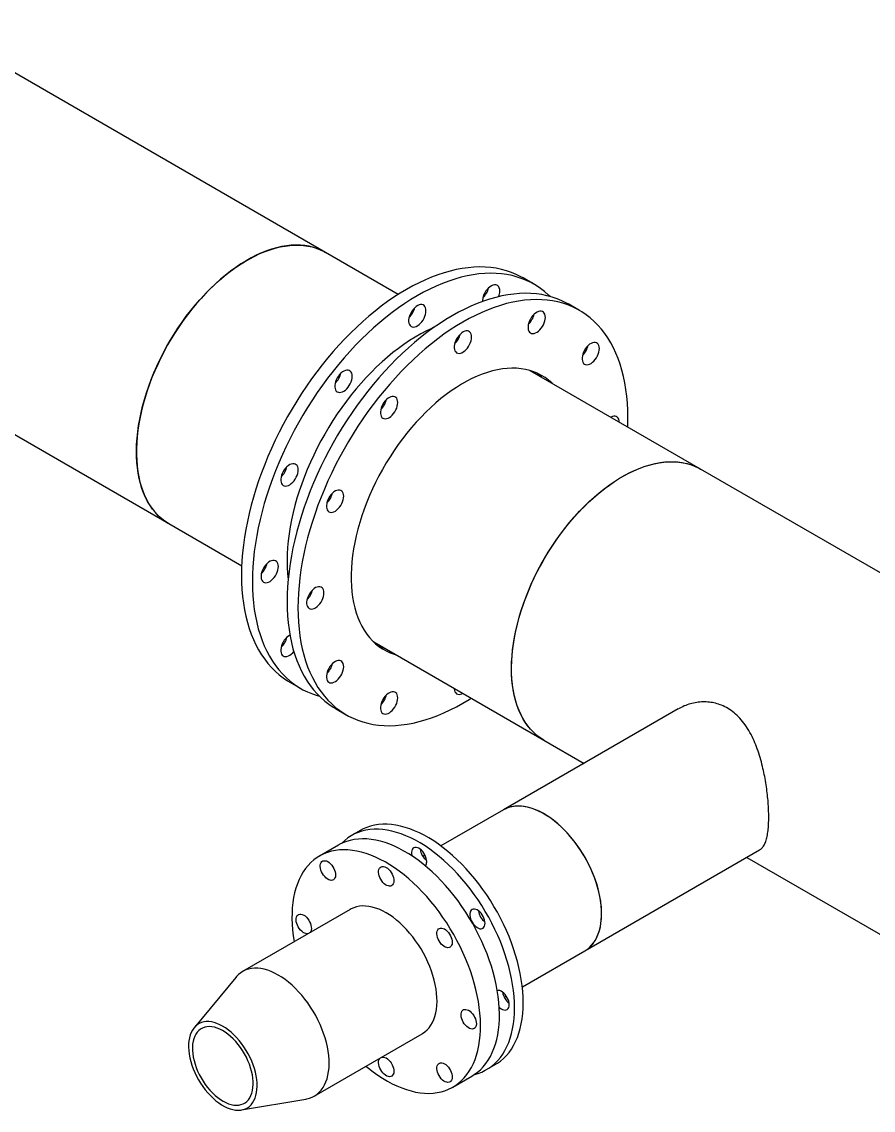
# Model space of a CAD drawing. Header units: inches. Extents: x -375 to 644, y -327 to 278.
# Drawn here: x -144.9 to -110.23, y 38.98 to 83.28 of the extents above; entities that cross this region are included whole.
import ezdxf

# ---------------------------------------------------------------- set-up
doc = ezdxf.new("R2010")
doc.units = ezdxf.units.IN
doc.header["$MEASUREMENT"] = 0

msp = doc.modelspace()

# ---------------------------------------------------------------- linework, layer by layer
at = {"color": 7, "linetype": 'Continuous', "lineweight": 25}
for p, q in [((-132.534, 73.895), (-148.797, 83.283)), ((-129.568, 72.183), (-132.534, 73.895)), ((-124.042, 72.601), (-124.484, 72.856)), ((-122.186, 71.529), (-122.628, 71.784)), ((-124.205, 69.086), (-124.19, 69.078)), ((-117.26, 65.077), (-124.19, 69.078)), ((-146.915, 67.475), (-138.908, 62.853)), ((-100.997, 55.689), (-117.26, 65.077)), ((-138.908, 62.853), (-135.943, 61.14)), ((-130.564, 58.036), (-130.579, 58.044)), ((-130.564, 58.036), (-123.635, 54.035)), ((-133.983, 56.401), (-133.541, 56.146)), ((-132.127, 55.329), (-131.685, 55.074)), ((-118.164, 55.311), (-125.286, 51.2)), ((-123.635, 54.035), (-122.004, 53.094)), ((-125.286, 51.2), (-127.828, 49.732)), ((-131.117, 50.359), (-131.47, 50.155)), ((-132.001, 49.768), (-132.772, 49.323)), ((-128.479, 49.356), (-128.563, 49.308)), ((-121.973, 45.462), (-114.852, 49.573)), ((-115.378, 49.269), (-107.371, 44.647)), ((-131.52, 47.153), (-135.911, 44.618)), ((-124.515, 43.994), (-121.973, 45.462)), ((-136.185, 44.385), (-137.884, 42.333)), ((-125.25, 43.57), (-125.166, 43.619)), ((-132.986, 39.552), (-128.595, 42.087)), ((-125.971, 40.628), (-125.617, 40.833)), ((-127.342, 39.918), (-126.572, 40.363)), ((-135.952, 38.986), (-133.325, 39.431))]:
    msp.add_line(p, q, dxfattribs=at)
at = {"color": 7, "linetype": 'Continuous', "lineweight": 25, "flags": 128}
for points in [[(-132.534, 73.895), (-132.547, 73.902), (-132.699, 73.981), (-132.858, 74.047), (-133.023, 74.101), (-133.194, 74.143), (-133.371, 74.172), (-133.552, 74.189), (-133.738, 74.193), (-133.929, 74.185), (-134.123, 74.163), (-134.321, 74.13), (-134.522, 74.084), (-134.725, 74.025), (-134.931, 73.955), (-135.138, 73.872), (-135.347, 73.777), (-135.556, 73.671), (-135.766, 73.553), (-135.976, 73.424), (-136.185, 73.284), (-136.393, 73.133), (-136.6, 72.972), (-136.804, 72.801), (-137.007, 72.62), (-137.206, 72.431), (-137.403, 72.232), (-137.596, 72.025), (-137.784, 71.811), (-137.969, 71.588), (-138.148, 71.359), (-138.322, 71.124), (-138.491, 70.882), (-138.653, 70.635), (-138.809, 70.383), (-138.959, 70.127), (-139.101, 69.867), (-139.236, 69.603), (-139.364, 69.337), (-139.483, 69.069), (-139.595, 68.8), (-139.698, 68.529), (-139.792, 68.258), (-139.878, 67.988), (-139.954, 67.718), (-140.022, 67.45), (-140.08, 67.183), (-140.129, 66.92), (-140.168, 66.659), (-140.197, 66.402), (-140.217, 66.149), (-140.227, 65.902), (-140.228, 65.659), (-140.218, 65.423), (-140.199, 65.192), (-140.17, 64.969), (-140.132, 64.753), (-140.084, 64.545), (-140.026, 64.345), (-139.959, 64.154), (-139.883, 63.972), (-139.798, 63.8), (-139.705, 63.638), (-139.602, 63.485), (-139.491, 63.344), (-139.372, 63.213), (-139.245, 63.093), (-139.111, 62.985), (-138.969, 62.889), (-138.908, 62.853)], [(-138.908, 62.853), (-138.927, 62.864), (-139.071, 62.957), (-139.208, 63.061), (-139.337, 63.178), (-139.458, 63.305), (-139.571, 63.444), (-139.676, 63.593), (-139.773, 63.753), (-139.86, 63.922), (-139.939, 64.102), (-140.008, 64.29), (-140.068, 64.487), (-140.119, 64.693), (-140.16, 64.907), (-140.192, 65.128), (-140.214, 65.356), (-140.226, 65.591), (-140.228, 65.832), (-140.221, 66.078), (-140.204, 66.33), (-140.177, 66.585), (-140.141, 66.845), (-140.095, 67.108), (-140.039, 67.374), (-139.975, 67.641), (-139.901, 67.911), (-139.817, 68.181), (-139.725, 68.452), (-139.625, 68.723), (-139.516, 68.993), (-139.398, 69.261), (-139.273, 69.528), (-139.14, 69.792), (-139, 70.053), (-138.852, 70.31), (-138.698, 70.564), (-138.537, 70.812), (-138.371, 71.055), (-138.198, 71.293), (-138.02, 71.524), (-137.837, 71.748), (-137.65, 71.965), (-137.458, 72.174), (-137.263, 72.375), (-137.064, 72.567), (-136.862, 72.751), (-136.658, 72.924), (-136.452, 73.088), (-136.244, 73.242), (-136.035, 73.385), (-135.826, 73.517), (-135.616, 73.638), (-135.407, 73.748), (-135.198, 73.846), (-134.99, 73.932), (-134.784, 74.006), (-134.58, 74.068), (-134.378, 74.118), (-134.179, 74.155), (-133.984, 74.18), (-133.792, 74.192), (-133.605, 74.191), (-133.422, 74.178), (-133.244, 74.153), (-133.071, 74.115), (-132.905, 74.064), (-132.744, 74.001), (-132.59, 73.926), (-132.534, 73.895)], [(-124.484, 72.856), (-124.575, 72.907), (-124.764, 73), (-124.959, 73.08), (-125.161, 73.148), (-125.369, 73.204), (-125.582, 73.247), (-125.801, 73.278), (-126.024, 73.296), (-126.253, 73.301), (-126.485, 73.293), (-126.722, 73.273), (-126.963, 73.24), (-127.206, 73.194), (-127.453, 73.136), (-127.703, 73.065), (-127.954, 72.982), (-128.208, 72.887), (-128.463, 72.779), (-128.719, 72.66), (-128.976, 72.528), (-129.233, 72.385), (-129.491, 72.231), (-129.747, 72.066), (-130.004, 71.89), (-130.259, 71.703), (-130.512, 71.505), (-130.764, 71.298), (-131.013, 71.081), (-131.26, 70.854), (-131.504, 70.618), (-131.744, 70.373), (-131.981, 70.12), (-132.214, 69.859), (-132.442, 69.591), (-132.666, 69.314), (-132.885, 69.032), (-133.098, 68.742), (-133.306, 68.447), (-133.507, 68.146), (-133.703, 67.839), (-133.891, 67.528), (-134.073, 67.213), (-134.248, 66.894), (-134.416, 66.572), (-134.576, 66.247), (-134.728, 65.919), (-134.872, 65.59), (-135.007, 65.259), (-135.135, 64.927), (-135.253, 64.595), (-135.363, 64.263), (-135.464, 63.931), (-135.555, 63.601), (-135.638, 63.272), (-135.711, 62.945), (-135.774, 62.62), (-135.828, 62.298), (-135.872, 61.98), (-135.906, 61.666), (-135.931, 61.356), (-135.946, 61.05), (-135.951, 60.75), (-135.946, 60.456), (-135.931, 60.168), (-135.906, 59.886), (-135.872, 59.612), (-135.828, 59.344), (-135.774, 59.085), (-135.711, 58.834), (-135.638, 58.591), (-135.555, 58.357), (-135.464, 58.132), (-135.363, 57.917), (-135.253, 57.711), (-135.135, 57.516), (-135.007, 57.331), (-134.872, 57.157), (-134.728, 56.994), (-134.576, 56.842), (-134.416, 56.701), (-134.248, 56.572), (-134.073, 56.455), (-133.983, 56.401)], [(-123.388, 72.101), (-123.449, 72.16), (-123.609, 72.3), (-123.776, 72.429), (-123.951, 72.546), (-124.133, 72.651), (-124.322, 72.744), (-124.517, 72.825), (-124.719, 72.893), (-124.927, 72.949), (-125.14, 72.992), (-125.359, 73.023), (-125.582, 73.041), (-125.811, 73.046), (-126.043, 73.038), (-126.28, 73.018), (-126.521, 72.985), (-126.765, 72.939), (-127.011, 72.881), (-127.261, 72.81), (-127.512, 72.727), (-127.766, 72.631), (-128.021, 72.524), (-128.277, 72.404), (-128.534, 72.273), (-128.791, 72.13), (-129.049, 71.976), (-129.306, 71.811), (-129.562, 71.634), (-129.817, 71.447), (-130.07, 71.25), (-130.322, 71.043), (-130.571, 70.825), (-130.818, 70.599), (-131.062, 70.363), (-131.302, 70.118), (-131.539, 69.865), (-131.772, 69.604), (-132, 69.335), (-132.224, 69.059), (-132.443, 68.776), (-132.656, 68.487), (-132.864, 68.192), (-133.065, 67.89), (-133.261, 67.584), (-133.449, 67.273), (-133.631, 66.958), (-133.806, 66.639), (-133.974, 66.317), (-134.134, 65.992), (-134.286, 65.664), (-134.43, 65.335), (-134.566, 65.004), (-134.693, 64.672), (-134.811, 64.34), (-134.921, 64.008), (-135.022, 63.676), (-135.113, 63.346), (-135.196, 63.016), (-135.269, 62.689), (-135.332, 62.365), (-135.386, 62.043), (-135.43, 61.725), (-135.465, 61.41), (-135.489, 61.1), (-135.504, 60.795), (-135.509, 60.495), (-135.504, 60.201), (-135.489, 59.913), (-135.465, 59.631), (-135.43, 59.357), (-135.386, 59.089), (-135.332, 58.83), (-135.269, 58.578), (-135.196, 58.336), (-135.113, 58.101), (-135.022, 57.877), (-134.921, 57.661), (-134.811, 57.456), (-134.693, 57.261), (-134.566, 57.076), (-134.43, 56.902), (-134.286, 56.739), (-134.134, 56.587), (-133.974, 56.446), (-133.806, 56.317), (-133.631, 56.2), (-133.449, 56.095), (-133.261, 56.002), (-133.065, 55.921), (-132.864, 55.853), (-132.781, 55.829)], [(-122.628, 71.784), (-122.719, 71.835), (-122.908, 71.928), (-123.103, 72.009), (-123.305, 72.077), (-123.512, 72.133), (-123.726, 72.176), (-123.944, 72.206), (-124.168, 72.224), (-124.396, 72.229), (-124.629, 72.222), (-124.866, 72.201), (-125.106, 72.168), (-125.35, 72.122), (-125.597, 72.064), (-125.847, 71.994), (-126.098, 71.91), (-126.352, 71.815), (-126.607, 71.708), (-126.863, 71.588), (-127.12, 71.457), (-127.377, 71.314), (-127.634, 71.16), (-127.891, 70.994), (-128.148, 70.818), (-128.403, 70.631), (-128.656, 70.434), (-128.908, 70.226), (-129.157, 70.009), (-129.404, 69.782), (-129.648, 69.547), (-129.888, 69.302), (-130.125, 69.049), (-130.358, 68.788), (-130.586, 68.519), (-130.81, 68.243), (-131.029, 67.96), (-131.242, 67.671), (-131.449, 67.375), (-131.651, 67.074), (-131.846, 66.768), (-132.035, 66.457), (-132.217, 66.142), (-132.392, 65.823), (-132.56, 65.5), (-132.72, 65.175), (-132.872, 64.848), (-133.016, 64.518), (-133.151, 64.188), (-133.279, 63.856), (-133.397, 63.524), (-133.507, 63.191), (-133.608, 62.86), (-133.699, 62.529), (-133.782, 62.2), (-133.855, 61.873), (-133.918, 61.548), (-133.972, 61.227), (-134.016, 60.908), (-134.05, 60.594), (-134.075, 60.284), (-134.09, 59.979), (-134.095, 59.679), (-134.09, 59.385), (-134.075, 59.096), (-134.05, 58.815), (-134.016, 58.54), (-133.972, 58.273), (-133.918, 58.013), (-133.855, 57.762), (-133.782, 57.519), (-133.699, 57.285), (-133.608, 57.06), (-133.507, 56.845), (-133.397, 56.64), (-133.279, 56.444), (-133.151, 56.259), (-133.016, 56.085), (-132.872, 55.922), (-132.72, 55.77), (-132.56, 55.63), (-132.392, 55.501), (-132.217, 55.384), (-132.127, 55.329)], [(-125.433, 72.323), (-125.438, 72.389), (-125.453, 72.447), (-125.477, 72.496), (-125.511, 72.534), (-125.553, 72.56), (-125.601, 72.573), (-125.654, 72.574), (-125.712, 72.561), (-125.771, 72.535), (-125.831, 72.498), (-125.89, 72.449), (-125.945, 72.391), (-125.996, 72.326), (-126.041, 72.254), (-126.079, 72.178), (-126.108, 72.101), (-126.128, 72.024), (-126.138, 71.95), (-126.139, 71.896)], [(-120.218, 67.18), (-120.223, 67.474), (-120.237, 67.762), (-120.262, 68.044), (-120.296, 68.318), (-120.341, 68.586), (-120.394, 68.845), (-120.458, 69.097), (-120.531, 69.339), (-120.613, 69.573), (-120.705, 69.798), (-120.805, 70.014), (-120.915, 70.219), (-121.034, 70.414), (-121.161, 70.599), (-121.297, 70.773), (-121.441, 70.936), (-121.593, 71.088), (-121.753, 71.229), (-121.92, 71.358), (-122.095, 71.475), (-122.277, 71.58), (-122.466, 71.673), (-122.661, 71.754), (-122.863, 71.822), (-123.07, 71.878), (-123.284, 71.921), (-123.502, 71.951), (-123.726, 71.969), (-123.954, 71.974), (-124.187, 71.966), (-124.424, 71.946), (-124.665, 71.913), (-124.908, 71.867), (-125.155, 71.809), (-125.405, 71.738), (-125.656, 71.655), (-125.91, 71.56), (-126.165, 71.452), (-126.421, 71.333), (-126.678, 71.202), (-126.935, 71.059), (-127.192, 70.905), (-127.449, 70.739), (-127.706, 70.563), (-127.961, 70.376), (-128.214, 70.179), (-128.466, 69.971), (-128.715, 69.754), (-128.962, 69.527), (-129.206, 69.291), (-129.446, 69.047), (-129.683, 68.794), (-129.916, 68.533), (-130.144, 68.264), (-130.368, 67.988), (-130.587, 67.705), (-130.8, 67.415), (-131.008, 67.12), (-131.209, 66.819), (-131.405, 66.513), (-131.593, 66.202), (-131.775, 65.887), (-131.95, 65.568), (-132.118, 65.245), (-132.278, 64.92), (-132.43, 64.593), (-132.574, 64.263), (-132.709, 63.932), (-132.837, 63.601), (-132.955, 63.268), (-133.065, 62.936), (-133.166, 62.605), (-133.257, 62.274), (-133.34, 61.945), (-133.413, 61.618), (-133.476, 61.293), (-133.53, 60.972), (-133.574, 60.653), (-133.608, 60.339), (-133.633, 60.029), (-133.648, 59.724), (-133.653, 59.424), (-133.648, 59.129), (-133.633, 58.841), (-133.608, 58.56), (-133.574, 58.285), (-133.53, 58.018), (-133.476, 57.758), (-133.413, 57.507), (-133.34, 57.264), (-133.257, 57.03), (-133.166, 56.805), (-133.065, 56.59), (-132.955, 56.384), (-132.837, 56.189), (-132.709, 56.004), (-132.574, 55.83), (-132.43, 55.667), (-132.278, 55.515), (-132.118, 55.374), (-131.95, 55.246), (-131.775, 55.128), (-131.593, 55.023), (-131.405, 54.93), (-131.209, 54.85), (-131.008, 54.782), (-130.8, 54.726), (-130.587, 54.683), (-130.368, 54.652), (-130.144, 54.634), (-129.916, 54.629), (-129.683, 54.637), (-129.446, 54.657), (-129.206, 54.69), (-128.962, 54.736), (-128.715, 54.794), (-128.466, 54.865), (-128.214, 54.948), (-127.961, 55.043), (-127.706, 55.151), (-127.449, 55.27), (-127.192, 55.402), (-126.935, 55.545), (-126.678, 55.699), (-126.6, 55.747)], [(-128.438, 71.518), (-128.443, 71.584), (-128.458, 71.642), (-128.483, 71.691), (-128.516, 71.729), (-128.558, 71.755), (-128.606, 71.768), (-128.66, 71.769), (-128.717, 71.756), (-128.776, 71.73), (-128.836, 71.693), (-128.895, 71.644), (-128.951, 71.586), (-129.002, 71.521), (-129.047, 71.449), (-129.084, 71.373), (-129.114, 71.296), (-129.133, 71.219), (-129.144, 71.145), (-129.144, 71.076), (-129.133, 71.013), (-129.114, 70.96), (-129.084, 70.916), (-129.047, 70.884), (-129.002, 70.864), (-128.951, 70.857), (-128.895, 70.864), (-128.836, 70.883), (-128.776, 70.915), (-128.717, 70.958), (-128.66, 71.011), (-128.606, 71.073), (-128.558, 71.142), (-128.516, 71.216), (-128.483, 71.293), (-128.458, 71.37), (-128.443, 71.446), (-128.438, 71.518)], [(-123.576, 71.251), (-123.582, 71.317), (-123.597, 71.376), (-123.621, 71.425), (-123.655, 71.463), (-123.696, 71.489), (-123.745, 71.502), (-123.798, 71.502), (-123.855, 71.489), (-123.915, 71.464), (-123.975, 71.426), (-124.034, 71.378), (-124.089, 71.32), (-124.14, 71.254), (-124.185, 71.182), (-124.223, 71.107), (-124.252, 71.029), (-124.272, 70.953), (-124.282, 70.879), (-124.282, 70.809), (-124.272, 70.747), (-124.252, 70.693), (-124.223, 70.65), (-124.185, 70.617), (-124.14, 70.598), (-124.089, 70.591), (-124.034, 70.597), (-123.975, 70.616), (-123.915, 70.648), (-123.855, 70.691), (-123.798, 70.745), (-123.745, 70.807), (-123.696, 70.876), (-123.655, 70.95), (-123.621, 71.026), (-123.597, 71.104), (-123.582, 71.179), (-123.576, 71.251)], [(-128.127, 70.833), (-128.195, 70.803), (-128.422, 70.696), (-128.65, 70.577), (-128.878, 70.446), (-129.106, 70.305), (-129.334, 70.152), (-129.56, 69.989), (-129.785, 69.815), (-130.009, 69.631), (-130.229, 69.438), (-130.448, 69.235), (-130.663, 69.023), (-130.875, 68.802), (-131.083, 68.574), (-131.286, 68.337), (-131.485, 68.093), (-131.679, 67.842), (-131.868, 67.585), (-132.051, 67.322), (-132.228, 67.054), (-132.399, 66.78), (-132.562, 66.502), (-132.719, 66.22), (-132.869, 65.935), (-133.011, 65.647), (-133.145, 65.356), (-133.272, 65.064), (-133.39, 64.77), (-133.499, 64.475), (-133.6, 64.181), (-133.691, 63.887), (-133.774, 63.593), (-133.848, 63.301), (-133.912, 63.011), (-133.966, 62.724), (-134.012, 62.44), (-134.047, 62.159), (-134.073, 61.882), (-134.088, 61.61), (-134.095, 61.343), (-134.091, 61.082), (-134.077, 60.827), (-134.054, 60.578), (-134.053, 60.568)], [(-126.582, 70.446), (-126.587, 70.512), (-126.602, 70.571), (-126.627, 70.62), (-126.66, 70.658), (-126.702, 70.684), (-126.75, 70.697), (-126.803, 70.697), (-126.861, 70.684), (-126.92, 70.659), (-126.98, 70.621), (-127.039, 70.573), (-127.094, 70.515), (-127.145, 70.449), (-127.19, 70.377), (-127.228, 70.302), (-127.257, 70.224), (-127.277, 70.148), (-127.287, 70.074), (-127.287, 70.004), (-127.277, 69.942), (-127.257, 69.888), (-127.228, 69.845), (-127.19, 69.812), (-127.145, 69.793), (-127.094, 69.786), (-127.039, 69.792), (-126.98, 69.811), (-126.92, 69.843), (-126.861, 69.886), (-126.803, 69.94), (-126.75, 70.002), (-126.702, 70.071), (-126.66, 70.145), (-126.627, 70.221), (-126.602, 70.299), (-126.587, 70.374), (-126.582, 70.446)], [(-121.376, 69.981), (-121.382, 70.047), (-121.397, 70.105), (-121.421, 70.154), (-121.455, 70.192), (-121.496, 70.218), (-121.545, 70.232), (-121.598, 70.232), (-121.656, 70.219), (-121.715, 70.193), (-121.775, 70.156), (-121.834, 70.107), (-121.889, 70.05), (-121.94, 69.984), (-121.985, 69.912), (-122.023, 69.836), (-122.052, 69.759), (-122.072, 69.682), (-122.082, 69.608), (-122.082, 69.539), (-122.072, 69.476), (-122.052, 69.423), (-122.023, 69.379), (-121.985, 69.347), (-121.94, 69.327), (-121.889, 69.32), (-121.834, 69.327), (-121.775, 69.346), (-121.715, 69.378), (-121.656, 69.421), (-121.598, 69.474), (-121.545, 69.536), (-121.496, 69.605), (-121.455, 69.679), (-121.421, 69.756), (-121.397, 69.833), (-121.382, 69.909), (-121.376, 69.981)], [(-123.292, 68.559), (-123.314, 68.581), (-123.447, 68.696), (-123.587, 68.799), (-123.734, 68.89), (-123.888, 68.969), (-124.049, 69.035), (-124.216, 69.09), (-124.389, 69.131), (-124.567, 69.16), (-124.751, 69.177), (-124.939, 69.18), (-125.132, 69.171), (-125.328, 69.15), (-125.528, 69.115), (-125.731, 69.068), (-125.937, 69.009), (-126.144, 68.937), (-126.354, 68.853), (-126.565, 68.757), (-126.776, 68.649), (-126.988, 68.529), (-127.2, 68.398), (-127.411, 68.257), (-127.621, 68.104), (-127.83, 67.941), (-128.037, 67.768), (-128.241, 67.585), (-128.443, 67.393), (-128.641, 67.193), (-128.836, 66.983), (-129.026, 66.766), (-129.212, 66.541), (-129.393, 66.31), (-129.569, 66.071), (-129.739, 65.827), (-129.903, 65.577), (-130.06, 65.323), (-130.211, 65.064), (-130.355, 64.801), (-130.491, 64.535), (-130.619, 64.266), (-130.74, 63.995), (-130.852, 63.723), (-130.956, 63.449), (-131.051, 63.176), (-131.137, 62.902), (-131.214, 62.63), (-131.282, 62.359), (-131.341, 62.09), (-131.389, 61.824), (-131.429, 61.56), (-131.458, 61.301), (-131.478, 61.046), (-131.488, 60.796), (-131.488, 60.551), (-131.478, 60.312), (-131.458, 60.08), (-131.429, 59.855), (-131.389, 59.637), (-131.341, 59.427), (-131.282, 59.226), (-131.214, 59.033), (-131.137, 58.849), (-131.051, 58.676), (-130.956, 58.512), (-130.852, 58.358), (-130.74, 58.216), (-130.619, 58.084), (-130.491, 57.964), (-130.355, 57.855), (-130.211, 57.758), (-130.06, 57.673), (-129.903, 57.6), (-129.739, 57.539), (-129.666, 57.517)], [(-131.443, 68.853), (-131.448, 68.919), (-131.463, 68.978), (-131.488, 69.026), (-131.521, 69.064), (-131.563, 69.09), (-131.611, 69.104), (-131.665, 69.104), (-131.722, 69.091), (-131.782, 69.066), (-131.841, 69.028), (-131.9, 68.98), (-131.956, 68.922), (-132.007, 68.856), (-132.052, 68.784), (-132.089, 68.709), (-132.119, 68.631), (-132.139, 68.554), (-132.149, 68.48), (-132.149, 68.411), (-132.139, 68.349), (-132.119, 68.295), (-132.089, 68.251), (-132.052, 68.219), (-132.007, 68.199), (-131.956, 68.193), (-131.9, 68.199), (-131.841, 68.218), (-131.782, 68.25), (-131.722, 68.293), (-131.665, 68.346), (-131.611, 68.408), (-131.563, 68.477), (-131.521, 68.551), (-131.488, 68.628), (-131.463, 68.706), (-131.448, 68.781), (-131.443, 68.853)], [(-129.587, 67.782), (-129.592, 67.848), (-129.607, 67.906), (-129.632, 67.955), (-129.665, 67.993), (-129.707, 68.019), (-129.755, 68.032), (-129.809, 68.032), (-129.866, 68.02), (-129.925, 67.994), (-129.985, 67.957), (-130.044, 67.908), (-130.1, 67.85), (-130.151, 67.784), (-130.196, 67.713), (-130.233, 67.637), (-130.263, 67.56), (-130.283, 67.483), (-130.293, 67.409), (-130.293, 67.34), (-130.283, 67.277), (-130.263, 67.223), (-130.233, 67.18), (-130.196, 67.148), (-130.151, 67.128), (-130.1, 67.121), (-130.044, 67.127), (-129.985, 67.147), (-129.925, 67.178), (-129.866, 67.221), (-129.809, 67.275), (-129.755, 67.337), (-129.707, 67.406), (-129.665, 67.48), (-129.632, 67.557), (-129.607, 67.634), (-129.592, 67.71), (-129.587, 67.782)], [(-120.571, 66.989), (-120.576, 67.042), (-120.591, 67.1), (-120.616, 67.149), (-120.65, 67.187), (-120.691, 67.213), (-120.739, 67.226), (-120.793, 67.226), (-120.85, 67.214), (-120.91, 67.188), (-120.913, 67.186)], [(-120.226, 66.79), (-120.223, 66.88), (-120.218, 67.18)], [(-133.643, 65.043), (-133.648, 65.109), (-133.663, 65.167), (-133.688, 65.216), (-133.721, 65.254), (-133.763, 65.28), (-133.811, 65.293), (-133.865, 65.294), (-133.922, 65.281), (-133.981, 65.255), (-134.041, 65.218), (-134.1, 65.169), (-134.156, 65.111), (-134.207, 65.046), (-134.252, 64.974), (-134.289, 64.898), (-134.319, 64.821), (-134.339, 64.744), (-134.349, 64.67), (-134.349, 64.601), (-134.339, 64.538), (-134.319, 64.484), (-134.289, 64.441), (-134.252, 64.409), (-134.207, 64.389), (-134.156, 64.382), (-134.1, 64.389), (-134.041, 64.408), (-133.981, 64.439), (-133.922, 64.483), (-133.865, 64.536), (-133.811, 64.598), (-133.763, 64.667), (-133.721, 64.741), (-133.688, 64.818), (-133.663, 64.895), (-133.648, 64.971), (-133.643, 65.043)], [(-123.635, 54.035), (-123.653, 54.046), (-123.797, 54.139), (-123.934, 54.244), (-124.063, 54.361), (-124.185, 54.488), (-124.298, 54.627), (-124.403, 54.776), (-124.499, 54.936), (-124.587, 55.105), (-124.665, 55.284), (-124.735, 55.473), (-124.795, 55.67), (-124.846, 55.876), (-124.887, 56.09), (-124.918, 56.311), (-124.94, 56.539), (-124.953, 56.774), (-124.955, 57.015), (-124.948, 57.261), (-124.931, 57.512), (-124.904, 57.768), (-124.867, 58.028), (-124.821, 58.291), (-124.766, 58.556), (-124.701, 58.824), (-124.627, 59.094), (-124.544, 59.364), (-124.452, 59.635), (-124.351, 59.905), (-124.242, 60.175), (-124.125, 60.444), (-124, 60.711), (-123.867, 60.975), (-123.726, 61.236), (-123.579, 61.493), (-123.425, 61.746), (-123.264, 61.995), (-123.097, 62.238), (-122.925, 62.476), (-122.747, 62.707), (-122.564, 62.931), (-122.376, 63.148), (-122.185, 63.357), (-121.989, 63.558), (-121.79, 63.75), (-121.589, 63.933), (-121.385, 64.107), (-121.179, 64.271), (-120.971, 64.425), (-120.762, 64.568), (-120.552, 64.7), (-120.343, 64.821), (-120.133, 64.931), (-119.924, 65.029), (-119.716, 65.115), (-119.51, 65.189), (-119.306, 65.251), (-119.104, 65.301), (-118.906, 65.338), (-118.71, 65.363), (-118.519, 65.375), (-118.331, 65.374), (-118.148, 65.361), (-117.97, 65.335), (-117.798, 65.297), (-117.631, 65.247), (-117.47, 65.184), (-117.316, 65.109), (-117.26, 65.077)], [(-124.95, 57.208), (-124.935, 57.458), (-124.91, 57.713), (-124.876, 57.972), (-124.832, 58.234), (-124.779, 58.499), (-124.716, 58.766), (-124.644, 59.035), (-124.563, 59.306), (-124.473, 59.576), (-124.374, 59.847), (-124.266, 60.117), (-124.151, 60.386), (-124.027, 60.653), (-123.896, 60.918), (-123.757, 61.18), (-123.611, 61.438), (-123.458, 61.692), (-123.299, 61.942), (-123.134, 62.186), (-122.962, 62.425), (-122.785, 62.657), (-122.604, 62.883), (-122.417, 63.102), (-122.226, 63.313), (-122.032, 63.515), (-121.834, 63.71), (-121.632, 63.895), (-121.429, 64.07), (-121.223, 64.236), (-121.016, 64.392), (-120.807, 64.538), (-120.598, 64.672), (-120.388, 64.796), (-120.178, 64.908), (-119.969, 65.009), (-119.761, 65.097), (-119.554, 65.174), (-119.35, 65.239), (-119.148, 65.291), (-118.948, 65.331), (-118.752, 65.358), (-118.56, 65.373), (-118.371, 65.375), (-118.187, 65.365), (-118.008, 65.342), (-117.835, 65.307), (-117.666, 65.259), (-117.504, 65.198), (-117.349, 65.126), (-117.26, 65.077)], [(-131.787, 63.971), (-131.792, 64.037), (-131.807, 64.096), (-131.832, 64.144), (-131.865, 64.182), (-131.907, 64.208), (-131.955, 64.222), (-132.009, 64.222), (-132.066, 64.209), (-132.125, 64.184), (-132.185, 64.146), (-132.244, 64.098), (-132.3, 64.04), (-132.351, 63.974), (-132.396, 63.902), (-132.433, 63.827), (-132.463, 63.749), (-132.482, 63.672), (-132.493, 63.598), (-132.493, 63.529), (-132.482, 63.467), (-132.463, 63.413), (-132.433, 63.369), (-132.396, 63.337), (-132.351, 63.317), (-132.3, 63.311), (-132.244, 63.317), (-132.185, 63.336), (-132.125, 63.368), (-132.066, 63.411), (-132.009, 63.464), (-131.955, 63.526), (-131.907, 63.595), (-131.865, 63.669), (-131.832, 63.746), (-131.807, 63.824), (-131.792, 63.899), (-131.787, 63.971)], [(-134.448, 61.108), (-134.453, 61.174), (-134.468, 61.232), (-134.493, 61.281), (-134.527, 61.319), (-134.568, 61.345), (-134.616, 61.358), (-134.67, 61.358), (-134.727, 61.346), (-134.787, 61.32), (-134.847, 61.283), (-134.905, 61.234), (-134.961, 61.176), (-135.012, 61.11), (-135.057, 61.039), (-135.095, 60.963), (-135.124, 60.886), (-135.144, 60.809), (-135.154, 60.735), (-135.154, 60.665), (-135.144, 60.603), (-135.124, 60.549), (-135.095, 60.506), (-135.057, 60.474), (-135.012, 60.454), (-134.961, 60.447), (-134.905, 60.453), (-134.847, 60.473), (-134.787, 60.504), (-134.727, 60.547), (-134.67, 60.601), (-134.616, 60.663), (-134.568, 60.732), (-134.527, 60.806), (-134.493, 60.883), (-134.468, 60.96), (-134.453, 61.036), (-134.448, 61.108)], [(-132.592, 60.036), (-132.597, 60.102), (-132.612, 60.16), (-132.637, 60.209), (-132.671, 60.247), (-132.712, 60.273), (-132.76, 60.287), (-132.814, 60.287), (-132.871, 60.274), (-132.931, 60.249), (-132.99, 60.211), (-133.049, 60.163), (-133.105, 60.105), (-133.156, 60.039), (-133.201, 59.967), (-133.239, 59.891), (-133.268, 59.814), (-133.288, 59.737), (-133.298, 59.663), (-133.298, 59.594), (-133.288, 59.532), (-133.268, 59.478), (-133.239, 59.434), (-133.201, 59.402), (-133.156, 59.382), (-133.105, 59.376), (-133.049, 59.382), (-132.99, 59.401), (-132.931, 59.433), (-132.871, 59.476), (-132.814, 59.529), (-132.76, 59.591), (-132.712, 59.66), (-132.671, 59.734), (-132.637, 59.811), (-132.612, 59.888), (-132.597, 59.964), (-132.592, 60.036)], [(-133.98, 58.316), (-133.981, 58.315), (-134.041, 58.277), (-134.1, 58.229), (-134.156, 58.171), (-134.207, 58.105), (-134.252, 58.033), (-134.289, 57.958), (-134.319, 57.88), (-134.339, 57.803), (-134.349, 57.729), (-134.349, 57.66), (-134.339, 57.598), (-134.319, 57.544), (-134.289, 57.5), (-134.252, 57.468), (-134.207, 57.448), (-134.156, 57.442), (-134.1, 57.448), (-134.041, 57.467), (-133.981, 57.499), (-133.922, 57.542), (-133.865, 57.595), (-133.821, 57.645)], [(-131.787, 57.031), (-131.792, 57.097), (-131.807, 57.155), (-131.832, 57.204), (-131.865, 57.242), (-131.907, 57.268), (-131.955, 57.281), (-132.009, 57.281), (-132.066, 57.269), (-132.125, 57.243), (-132.185, 57.206), (-132.244, 57.157), (-132.3, 57.099), (-132.351, 57.033), (-132.396, 56.962), (-132.433, 56.886), (-132.463, 56.809), (-132.482, 56.732), (-132.493, 56.658), (-132.493, 56.589), (-132.482, 56.526), (-132.463, 56.472), (-132.433, 56.429), (-132.396, 56.397), (-132.351, 56.377), (-132.3, 56.37), (-132.244, 56.376), (-132.185, 56.396), (-132.125, 56.427), (-132.066, 56.47), (-132.009, 56.524), (-131.955, 56.586), (-131.907, 56.655), (-131.865, 56.729), (-131.832, 56.806), (-131.807, 56.883), (-131.792, 56.959), (-131.787, 57.031)], [(-123.635, 54.035), (-123.767, 54.118), (-123.905, 54.221), (-124.036, 54.335), (-124.159, 54.46), (-124.274, 54.596), (-124.381, 54.743), (-124.479, 54.9), (-124.569, 55.068), (-124.649, 55.245), (-124.72, 55.432), (-124.783, 55.627), (-124.835, 55.831), (-124.879, 56.043), (-124.912, 56.263), (-124.936, 56.49), (-124.951, 56.723), (-124.955, 56.963), (-124.95, 57.208)], [(-129.587, 55.76), (-129.592, 55.826), (-129.607, 55.885), (-129.632, 55.933), (-129.665, 55.971), (-129.707, 55.997), (-129.755, 56.011), (-129.809, 56.011), (-129.866, 55.998), (-129.925, 55.973), (-129.985, 55.935), (-130.044, 55.887), (-130.1, 55.829), (-130.151, 55.763), (-130.196, 55.691), (-130.233, 55.616), (-130.263, 55.538), (-130.283, 55.461), (-130.293, 55.387), (-130.293, 55.318), (-130.283, 55.256), (-130.263, 55.202), (-130.233, 55.158), (-130.196, 55.126), (-130.151, 55.106), (-130.1, 55.1), (-130.044, 55.106), (-129.985, 55.125), (-129.925, 55.157), (-129.866, 55.2), (-129.809, 55.253), (-129.755, 55.315), (-129.707, 55.384), (-129.665, 55.458), (-129.632, 55.535), (-129.607, 55.613), (-129.592, 55.688), (-129.587, 55.76)], [(-127.289, 56.145), (-127.287, 56.123), (-127.277, 56.061), (-127.257, 56.007), (-127.228, 55.963), (-127.19, 55.931), (-127.145, 55.911), (-127.094, 55.905), (-127.039, 55.911), (-126.98, 55.93), (-126.946, 55.947)], [(-121.496, 45.983), (-121.438, 46.111), (-121.389, 46.249), (-121.349, 46.395), (-121.319, 46.55), (-121.299, 46.712), (-121.289, 46.88), (-121.288, 47.055), (-121.297, 47.235), (-121.316, 47.42), (-121.345, 47.609), (-121.383, 47.8), (-121.431, 47.994), (-121.488, 48.189), (-121.554, 48.385), (-121.628, 48.581), (-121.711, 48.775), (-121.802, 48.968), (-121.901, 49.158), (-122.007, 49.345), (-122.119, 49.527), (-122.239, 49.704), (-122.363, 49.876), (-122.494, 50.041), (-122.629, 50.199), (-122.768, 50.349), (-122.911, 50.49), (-123.056, 50.623), (-123.205, 50.746), (-123.355, 50.858), (-123.506, 50.96), (-123.657, 51.052), (-123.809, 51.131), (-123.96, 51.199), (-124.109, 51.255), (-124.257, 51.299), (-124.401, 51.33), (-124.543, 51.349), (-124.681, 51.355), (-124.814, 51.348), (-124.942, 51.329), (-125.065, 51.297), (-125.182, 51.252), (-125.286, 51.2)], [(-121.973, 45.462), (-121.882, 45.521), (-121.785, 45.599), (-121.695, 45.689), (-121.614, 45.79), (-121.541, 45.901), (-121.477, 46.023), (-121.421, 46.154), (-121.375, 46.294), (-121.339, 46.443), (-121.312, 46.6), (-121.295, 46.764), (-121.287, 46.935), (-121.29, 47.112), (-121.302, 47.293), (-121.324, 47.479), (-121.356, 47.669), (-121.397, 47.861), (-121.448, 48.056), (-121.508, 48.251), (-121.576, 48.447), (-121.653, 48.642), (-121.739, 48.836), (-121.832, 49.028), (-121.933, 49.217), (-122.042, 49.403), (-122.156, 49.583), (-122.277, 49.759), (-122.404, 49.928), (-122.536, 50.091), (-122.672, 50.247), (-122.813, 50.394), (-122.956, 50.533), (-123.103, 50.662), (-123.252, 50.782), (-123.402, 50.892), (-123.554, 50.99), (-123.705, 51.078), (-123.857, 51.154), (-124.007, 51.218), (-124.156, 51.27), (-124.303, 51.31), (-124.446, 51.337), (-124.587, 51.352), (-124.723, 51.354), (-124.855, 51.343), (-124.982, 51.32), (-125.103, 51.284), (-125.217, 51.236), (-125.286, 51.2)], [(-124.478, 43.351), (-124.483, 43.579), (-124.498, 43.813), (-124.522, 44.051), (-124.556, 44.293), (-124.6, 44.538), (-124.654, 44.786), (-124.716, 45.036), (-124.788, 45.287), (-124.869, 45.54), (-124.959, 45.792), (-125.057, 46.044), (-125.164, 46.294), (-125.279, 46.543), (-125.402, 46.79), (-125.532, 47.033), (-125.669, 47.273), (-125.814, 47.509), (-125.964, 47.74), (-126.121, 47.965), (-126.283, 48.185), (-126.451, 48.398), (-126.623, 48.603), (-126.8, 48.802), (-126.981, 48.992), (-127.165, 49.173), (-127.353, 49.346), (-127.543, 49.509), (-127.735, 49.662), (-127.928, 49.805), (-128.123, 49.937), (-128.318, 50.058), (-128.514, 50.168), (-128.709, 50.267), (-128.903, 50.353), (-129.096, 50.428), (-129.287, 50.49), (-129.476, 50.54), (-129.661, 50.578), (-129.844, 50.603), (-130.023, 50.615), (-130.198, 50.615), (-130.368, 50.602), (-130.533, 50.576), (-130.692, 50.538), (-130.846, 50.487), (-130.994, 50.424), (-131.117, 50.359)], [(-124.832, 43.147), (-124.836, 43.375), (-124.851, 43.609), (-124.876, 43.847), (-124.91, 44.089), (-124.954, 44.334), (-125.007, 44.582), (-125.07, 44.832), (-125.142, 45.083), (-125.223, 45.336), (-125.313, 45.588), (-125.411, 45.84), (-125.518, 46.09), (-125.633, 46.339), (-125.755, 46.586), (-125.886, 46.829), (-126.023, 47.069), (-126.167, 47.305), (-126.318, 47.536), (-126.474, 47.761), (-126.637, 47.981), (-126.804, 48.193), (-126.977, 48.399), (-127.154, 48.597), (-127.335, 48.788), (-127.519, 48.969), (-127.706, 49.142), (-127.896, 49.305), (-128.088, 49.458), (-128.282, 49.601), (-128.476, 49.733), (-128.672, 49.854), (-128.867, 49.964), (-129.062, 50.063), (-129.257, 50.149), (-129.449, 50.224), (-129.64, 50.286), (-129.829, 50.336), (-130.015, 50.374), (-130.198, 50.399), (-130.377, 50.411), (-130.551, 50.411), (-130.721, 50.398), (-130.886, 50.372), (-131.046, 50.334), (-131.2, 50.283), (-131.347, 50.22), (-131.488, 50.145), (-131.622, 50.058), (-131.748, 49.958), (-131.867, 49.848), (-131.885, 49.829)], [(-126.572, 40.363), (-126.47, 40.426), (-126.342, 40.52), (-126.221, 40.626), (-126.107, 40.743), (-126.002, 40.872), (-125.906, 41.011), (-125.818, 41.161), (-125.739, 41.321), (-125.669, 41.49), (-125.609, 41.668), (-125.557, 41.856), (-125.516, 42.051), (-125.484, 42.254), (-125.462, 42.465), (-125.45, 42.682), (-125.447, 42.905), (-125.454, 43.134), (-125.472, 43.367), (-125.499, 43.605), (-125.535, 43.847), (-125.582, 44.092), (-125.638, 44.34), (-125.703, 44.589), (-125.777, 44.839), (-125.861, 45.091), (-125.953, 45.342), (-126.054, 45.592), (-126.163, 45.841), (-126.28, 46.088), (-126.405, 46.332), (-126.537, 46.573), (-126.676, 46.811), (-126.822, 47.043), (-126.975, 47.271), (-127.133, 47.493), (-127.297, 47.709), (-127.466, 47.918), (-127.639, 48.119), (-127.817, 48.313), (-127.999, 48.499), (-128.183, 48.675), (-128.371, 48.843), (-128.561, 49), (-128.753, 49.148), (-128.946, 49.285), (-129.14, 49.412), (-129.335, 49.527), (-129.529, 49.63), (-129.723, 49.722), (-129.916, 49.802), (-130.107, 49.87), (-130.296, 49.926), (-130.482, 49.969), (-130.665, 49.999), (-130.845, 50.017), (-131.021, 50.022), (-131.192, 50.014), (-131.358, 49.994), (-131.519, 49.961), (-131.675, 49.915), (-131.824, 49.857), (-131.967, 49.787), (-132.001, 49.768)], [(-128.409, 49.091), (-128.414, 49.158), (-128.429, 49.228), (-128.454, 49.3), (-128.486, 49.371), (-128.527, 49.439), (-128.573, 49.502), (-128.624, 49.556), (-128.679, 49.602), (-128.735, 49.637), (-128.79, 49.661), (-128.843, 49.671), (-128.892, 49.669), (-128.936, 49.654), (-128.972, 49.627), (-129.001, 49.588), (-129.021, 49.539), (-129.03, 49.481), (-129.03, 49.417), (-129.021, 49.348), (-129.017, 49.333)], [(-130.882, 40.766), (-130.782, 40.685), (-130.59, 40.537), (-130.397, 40.4), (-130.203, 40.274), (-130.009, 40.159), (-129.814, 40.055), (-129.62, 39.963), (-129.428, 39.883), (-129.237, 39.815), (-129.048, 39.76), (-128.861, 39.717), (-128.678, 39.686), (-128.498, 39.668), (-128.323, 39.663), (-128.151, 39.671), (-127.985, 39.691), (-127.824, 39.724), (-127.669, 39.77), (-127.519, 39.828), (-127.377, 39.898), (-127.241, 39.981), (-127.112, 40.075), (-126.991, 40.181), (-126.878, 40.298), (-126.773, 40.427), (-126.677, 40.566), (-126.589, 40.716), (-126.51, 40.876), (-126.44, 41.045), (-126.379, 41.223), (-126.328, 41.411), (-126.287, 41.606), (-126.255, 41.809), (-126.233, 42.02), (-126.22, 42.237), (-126.218, 42.46), (-126.225, 42.689), (-126.243, 42.922), (-126.27, 43.16), (-126.306, 43.402), (-126.353, 43.647), (-126.409, 43.895), (-126.474, 44.144), (-126.548, 44.394), (-126.632, 44.646), (-126.724, 44.897), (-126.825, 45.147), (-126.934, 45.396), (-127.051, 45.643), (-127.176, 45.887), (-127.308, 46.128), (-127.447, 46.366), (-127.593, 46.598), (-127.746, 46.826), (-127.904, 47.048), (-128.068, 47.264), (-128.237, 47.473), (-128.41, 47.674), (-128.588, 47.868), (-128.769, 48.054), (-128.954, 48.23), (-129.142, 48.398), (-129.332, 48.555), (-129.524, 48.703), (-129.717, 48.84), (-129.911, 48.967), (-130.106, 49.082), (-130.3, 49.185), (-130.494, 49.277), (-130.687, 49.357), (-130.878, 49.425), (-131.067, 49.481), (-131.253, 49.524), (-131.436, 49.554), (-131.616, 49.572), (-131.792, 49.577), (-131.963, 49.569), (-132.129, 49.549), (-132.29, 49.516), (-132.446, 49.47), (-132.595, 49.412), (-132.738, 49.342), (-132.873, 49.26), (-133.002, 49.165), (-133.123, 49.059), (-133.236, 48.942), (-133.341, 48.813), (-133.438, 48.674), (-133.525, 48.524), (-133.604, 48.365), (-133.604, 48.365)], [(-132.145, 48.43), (-132.171, 48.388), (-132.205, 48.357), (-132.246, 48.338), (-132.294, 48.332), (-132.346, 48.339), (-132.401, 48.358), (-132.457, 48.39), (-132.512, 48.432), (-132.564, 48.484), (-132.612, 48.545), (-132.655, 48.611), (-132.69, 48.681), (-132.717, 48.753), (-132.735, 48.825), (-132.743, 48.893), (-132.741, 48.956), (-132.729, 49.012), (-132.708, 49.06), (-132.678, 49.096), (-132.639, 49.121), (-132.595, 49.134), (-132.545, 49.134), (-132.491, 49.121), (-132.436, 49.095), (-132.38, 49.058), (-132.326, 49.01), (-132.276, 48.954), (-132.23, 48.89), (-132.191, 48.822), (-132.16, 48.75), (-132.137, 48.678), (-132.124, 48.608), (-132.121, 48.542), (-132.128, 48.482), (-132.145, 48.43)], [(-129.77, 48.195), (-129.796, 48.153), (-129.83, 48.122), (-129.871, 48.103), (-129.919, 48.097), (-129.971, 48.104), (-130.026, 48.123), (-130.082, 48.155), (-130.137, 48.197), (-130.189, 48.249), (-130.237, 48.31), (-130.28, 48.376), (-130.315, 48.446), (-130.342, 48.518), (-130.36, 48.59), (-130.368, 48.658), (-130.366, 48.721), (-130.354, 48.777), (-130.333, 48.825), (-130.303, 48.861), (-130.264, 48.886), (-130.22, 48.899), (-130.17, 48.899), (-130.116, 48.886), (-130.061, 48.86), (-130.005, 48.823), (-129.951, 48.775), (-129.901, 48.719), (-129.855, 48.655), (-129.816, 48.587), (-129.785, 48.515), (-129.762, 48.443), (-129.749, 48.373), (-129.746, 48.307), (-129.753, 48.247), (-129.77, 48.195)], [(-133.604, 48.365), (-133.674, 48.195), (-133.735, 48.017), (-133.786, 47.83), (-133.828, 47.634), (-133.859, 47.431), (-133.882, 47.221), (-133.894, 47.004), (-133.896, 46.78), (-133.889, 46.552), (-133.872, 46.318), (-133.845, 46.08), (-133.808, 45.838), (-133.807, 45.833)], [(-128.595, 42.087), (-128.576, 42.098), (-128.48, 42.165), (-128.391, 42.243), (-128.311, 42.333), (-128.238, 42.433), (-128.175, 42.544), (-128.12, 42.665), (-128.075, 42.795), (-128.039, 42.934), (-128.012, 43.08), (-127.996, 43.235), (-127.989, 43.395), (-127.992, 43.562), (-128.005, 43.734), (-128.028, 43.91), (-128.06, 44.089), (-128.102, 44.271), (-128.153, 44.454), (-128.214, 44.638), (-128.283, 44.822), (-128.36, 45.006), (-128.446, 45.187), (-128.539, 45.366), (-128.64, 45.541), (-128.747, 45.712), (-128.86, 45.877), (-128.98, 46.037), (-129.104, 46.189), (-129.233, 46.335), (-129.366, 46.472), (-129.502, 46.6), (-129.641, 46.719), (-129.781, 46.828), (-129.923, 46.926), (-130.066, 47.014), (-130.209, 47.09), (-130.351, 47.154), (-130.491, 47.206), (-130.63, 47.246), (-130.765, 47.273), (-130.898, 47.288), (-131.026, 47.29), (-131.15, 47.279), (-131.269, 47.255), (-131.381, 47.219), (-131.488, 47.171), (-131.52, 47.153)], [(-126.034, 46.584), (-126.039, 46.651), (-126.054, 46.721), (-126.079, 46.793), (-126.111, 46.864), (-126.152, 46.932), (-126.198, 46.995), (-126.249, 47.049), (-126.304, 47.095), (-126.36, 47.13), (-126.415, 47.153), (-126.468, 47.164), (-126.517, 47.162), (-126.561, 47.147), (-126.597, 47.12), (-126.626, 47.081), (-126.646, 47.032), (-126.655, 46.974), (-126.655, 46.91), (-126.646, 46.841), (-126.626, 46.769), (-126.597, 46.697), (-126.561, 46.628), (-126.517, 46.562), (-126.468, 46.503), (-126.415, 46.453), (-126.36, 46.412), (-126.304, 46.383), (-126.249, 46.366), (-126.198, 46.362), (-126.152, 46.37), (-126.111, 46.392), (-126.079, 46.425), (-126.054, 46.469), (-126.039, 46.522), (-126.034, 46.584)], [(-133.237, 46.162), (-133.278, 46.157), (-133.33, 46.164), (-133.385, 46.184), (-133.44, 46.215), (-133.495, 46.258), (-133.548, 46.31), (-133.596, 46.37), (-133.638, 46.436), (-133.674, 46.507), (-133.701, 46.579), (-133.718, 46.65), (-133.727, 46.718), (-133.725, 46.782), (-133.713, 46.838), (-133.692, 46.885), (-133.661, 46.922), (-133.623, 46.947), (-133.578, 46.959), (-133.529, 46.959), (-133.475, 46.946), (-133.419, 46.92), (-133.364, 46.883), (-133.31, 46.836), (-133.259, 46.779), (-133.214, 46.716), (-133.175, 46.647), (-133.144, 46.576), (-133.121, 46.504), (-133.108, 46.434), (-133.105, 46.368), (-133.112, 46.308), (-133.128, 46.256), (-133.128, 46.256)], [(-133.128, 46.256), (-133.154, 46.214), (-133.161, 46.205)], [(-127.395, 45.688), (-127.421, 45.646), (-127.455, 45.615), (-127.496, 45.596), (-127.544, 45.59), (-127.596, 45.597), (-127.651, 45.616), (-127.707, 45.648), (-127.762, 45.69), (-127.814, 45.742), (-127.862, 45.803), (-127.905, 45.869), (-127.94, 45.939), (-127.967, 46.011), (-127.985, 46.082), (-127.993, 46.151), (-127.991, 46.214), (-127.979, 46.27), (-127.958, 46.317), (-127.928, 46.354), (-127.889, 46.379), (-127.845, 46.392), (-127.795, 46.392), (-127.741, 46.378), (-127.686, 46.353), (-127.63, 46.316), (-127.576, 46.268), (-127.526, 46.212), (-127.48, 46.148), (-127.441, 46.08), (-127.41, 46.008), (-127.387, 45.936), (-127.374, 45.866), (-127.371, 45.8), (-127.378, 45.74), (-127.395, 45.688)], [(-133.325, 39.431), (-133.295, 39.437), (-133.18, 39.467), (-133.07, 39.509), (-132.967, 39.563), (-132.871, 39.63), (-132.782, 39.708), (-132.702, 39.798), (-132.629, 39.898), (-132.566, 40.009), (-132.511, 40.13), (-132.466, 40.26), (-132.43, 40.399), (-132.403, 40.546), (-132.387, 40.7), (-132.38, 40.86), (-132.383, 41.027), (-132.396, 41.199), (-132.419, 41.375), (-132.451, 41.554), (-132.493, 41.736), (-132.544, 41.919), (-132.605, 42.103), (-132.674, 42.288), (-132.751, 42.471), (-132.837, 42.652), (-132.93, 42.831), (-133.031, 43.006), (-133.138, 43.177), (-133.251, 43.342), (-133.371, 43.502), (-133.495, 43.655), (-133.624, 43.8), (-133.757, 43.937), (-133.893, 44.065), (-134.032, 44.184), (-134.172, 44.293), (-134.314, 44.391), (-134.457, 44.479), (-134.6, 44.555), (-134.742, 44.619), (-134.882, 44.671), (-135.021, 44.711), (-135.157, 44.738), (-135.289, 44.753), (-135.417, 44.755), (-135.541, 44.744), (-135.66, 44.72), (-135.772, 44.684), (-135.879, 44.636), (-135.978, 44.575), (-136.071, 44.503), (-136.155, 44.419), (-136.185, 44.385)], [(-125.051, 43.273), (-125.056, 43.34), (-125.071, 43.411), (-125.095, 43.483), (-125.128, 43.554), (-125.168, 43.622), (-125.214, 43.684), (-125.266, 43.739), (-125.32, 43.785), (-125.376, 43.82), (-125.431, 43.843), (-125.484, 43.854), (-125.533, 43.852), (-125.536, 43.851)], [(-126.411, 42.378), (-126.437, 42.336), (-126.471, 42.305), (-126.513, 42.286), (-126.56, 42.28), (-126.612, 42.286), (-126.667, 42.306), (-126.723, 42.337), (-126.778, 42.38), (-126.83, 42.432), (-126.878, 42.492), (-126.921, 42.558), (-126.956, 42.629), (-126.983, 42.701), (-127.001, 42.772), (-127.009, 42.84), (-127.007, 42.904), (-126.995, 42.96), (-126.974, 43.007), (-126.944, 43.044), (-126.906, 43.069), (-126.861, 43.081), (-126.811, 43.081), (-126.757, 43.068), (-126.702, 43.042), (-126.646, 43.005), (-126.592, 42.958), (-126.542, 42.901), (-126.496, 42.838), (-126.457, 42.769), (-126.426, 42.698), (-126.404, 42.626), (-126.391, 42.556), (-126.387, 42.49), (-126.394, 42.43), (-126.411, 42.378)], [(-126.46, 40.432), (-126.318, 40.473), (-126.167, 40.53), (-126.023, 40.6), (-125.886, 40.681), (-125.755, 40.774), (-125.633, 40.879), (-125.518, 40.995), (-125.411, 41.123), (-125.313, 41.261), (-125.223, 41.409), (-125.142, 41.568), (-125.07, 41.736), (-125.007, 41.914), (-124.954, 42.1), (-124.91, 42.295), (-124.876, 42.497), (-124.851, 42.707), (-124.836, 42.924), (-124.832, 43.147)], [(-125.617, 40.833), (-125.532, 40.885), (-125.402, 40.978), (-125.279, 41.083), (-125.164, 41.199), (-125.057, 41.327), (-124.959, 41.465), (-124.869, 41.613), (-124.788, 41.772), (-124.716, 41.94), (-124.654, 42.118), (-124.6, 42.304), (-124.556, 42.499), (-124.522, 42.702), (-124.498, 42.911), (-124.483, 43.128), (-124.478, 43.351)], [(-125.456, 43.165), (-125.431, 43.142), (-125.376, 43.102), (-125.32, 43.073), (-125.266, 43.056), (-125.214, 43.051), (-125.168, 43.06), (-125.128, 43.081), (-125.095, 43.114), (-125.071, 43.158), (-125.056, 43.212), (-125.051, 43.273)], [(-138.002, 42.142), (-138.042, 42.038), (-138.073, 41.925), (-138.094, 41.805), (-138.106, 41.677), (-138.108, 41.543), (-138.1, 41.404), (-138.082, 41.26), (-138.055, 41.113), (-138.018, 40.963), (-137.972, 40.812), (-137.917, 40.661), (-137.854, 40.511), (-137.783, 40.363), (-137.704, 40.217), (-137.618, 40.076), (-137.526, 39.939), (-137.428, 39.809), (-137.326, 39.685), (-137.218, 39.569), (-137.108, 39.461), (-136.994, 39.363), (-136.879, 39.274), (-136.762, 39.196), (-136.645, 39.129), (-136.529, 39.074), (-136.413, 39.031), (-136.3, 39), (-136.19, 38.981), (-136.083, 38.975), (-135.981, 38.982), (-135.884, 39.001), (-135.792, 39.033), (-135.708, 39.077), (-135.63, 39.133), (-135.56, 39.201), (-135.497, 39.279), (-135.444, 39.368), (-135.399, 39.467), (-135.363, 39.575), (-135.337, 39.692), (-135.321, 39.816), (-135.314, 39.947), (-135.317, 40.084), (-135.33, 40.226), (-135.352, 40.371), (-135.384, 40.52), (-135.426, 40.67), (-135.476, 40.821), (-135.535, 40.972), (-135.603, 41.121), (-135.678, 41.268), (-135.76, 41.412), (-135.849, 41.551), (-135.944, 41.685), (-136.044, 41.812), (-136.149, 41.932), (-136.258, 42.044), (-136.371, 42.147), (-136.485, 42.241), (-136.601, 42.324), (-136.718, 42.397), (-136.835, 42.458), (-136.951, 42.507), (-137.065, 42.544), (-137.177, 42.569), (-137.286, 42.581), (-137.39, 42.581), (-137.49, 42.568), (-137.584, 42.542), (-137.673, 42.505), (-137.754, 42.454), (-137.828, 42.393), (-137.894, 42.32), (-137.952, 42.236), (-138.002, 42.142)], [(-137.854, 41.986), (-137.892, 41.887), (-137.92, 41.78), (-137.939, 41.664), (-137.948, 41.541), (-137.946, 41.412), (-137.935, 41.278), (-137.914, 41.14), (-137.883, 40.999), (-137.843, 40.856), (-137.794, 40.713), (-137.736, 40.57), (-137.67, 40.429), (-137.596, 40.291), (-137.515, 40.156), (-137.427, 40.027), (-137.334, 39.904), (-137.235, 39.787), (-137.133, 39.679), (-137.027, 39.58), (-136.918, 39.49), (-136.808, 39.411), (-136.697, 39.342), (-136.586, 39.285), (-136.476, 39.241), (-136.368, 39.208), (-136.263, 39.188), (-136.162, 39.181), (-136.064, 39.187), (-135.972, 39.206), (-135.886, 39.238), (-135.807, 39.281), (-135.735, 39.337), (-135.671, 39.405), (-135.615, 39.483), (-135.568, 39.572), (-135.53, 39.671), (-135.502, 39.779), (-135.483, 39.894), (-135.474, 40.017), (-135.475, 40.146), (-135.487, 40.28), (-135.508, 40.418), (-135.538, 40.559), (-135.579, 40.702), (-135.628, 40.845), (-135.686, 40.988), (-135.752, 41.129), (-135.826, 41.267), (-135.907, 41.402), (-135.995, 41.531), (-136.088, 41.654), (-136.187, 41.771), (-136.289, 41.879), (-136.395, 41.978), (-136.504, 42.068), (-136.614, 42.148), (-136.725, 42.216), (-136.836, 42.273), (-136.946, 42.317), (-137.053, 42.35), (-137.159, 42.37), (-137.26, 42.377), (-137.357, 42.371), (-137.449, 42.352), (-137.535, 42.321), (-137.615, 42.277), (-137.687, 42.221), (-137.751, 42.153), (-137.807, 42.075), (-137.854, 41.986)], [(-129.77, 40.438), (-129.796, 40.396), (-129.83, 40.365), (-129.871, 40.346), (-129.919, 40.34), (-129.971, 40.347), (-130.026, 40.366), (-130.082, 40.398), (-130.137, 40.44), (-130.189, 40.492), (-130.237, 40.553), (-130.28, 40.619), (-130.315, 40.689), (-130.342, 40.761), (-130.36, 40.832), (-130.368, 40.901), (-130.366, 40.964), (-130.354, 41.02), (-130.333, 41.067), (-130.31, 41.097)], [(-130.238, 41.138), (-130.22, 41.142), (-130.17, 41.142), (-130.116, 41.128), (-130.061, 41.103), (-130.005, 41.066), (-129.951, 41.018), (-129.901, 40.962), (-129.855, 40.898), (-129.816, 40.83), (-129.785, 40.758), (-129.762, 40.686), (-129.749, 40.616), (-129.746, 40.55), (-129.753, 40.49), (-129.77, 40.438)], [(-127.395, 40.203), (-127.421, 40.161), (-127.455, 40.13), (-127.496, 40.111), (-127.544, 40.105), (-127.596, 40.112), (-127.651, 40.131), (-127.707, 40.162), (-127.762, 40.205), (-127.814, 40.257), (-127.862, 40.317), (-127.905, 40.384), (-127.94, 40.454), (-127.967, 40.526), (-127.985, 40.597), (-127.993, 40.666), (-127.991, 40.729), (-127.979, 40.785), (-127.958, 40.832), (-127.928, 40.869), (-127.889, 40.894), (-127.845, 40.907), (-127.795, 40.906), (-127.741, 40.893), (-127.686, 40.868), (-127.63, 40.831), (-127.576, 40.783), (-127.526, 40.727), (-127.48, 40.663), (-127.441, 40.595), (-127.41, 40.523), (-127.387, 40.451), (-127.374, 40.381), (-127.371, 40.315), (-127.378, 40.255), (-127.395, 40.203)]]:
    msp.add_lwpolyline(points, dxfattribs=at)
at = {"color": 7, "linetype": 'Continuous', "lineweight": 25}
for centre, radius, start, end in [((-126.688, 72.64), 0.82, 313.4361, 346.5693), ((-126.099, 72.339), 0.666, 338.4154, 358.6407), ((-129.693, 71.835), 0.82, 313.4361, 346.5693), ((-124.832, 71.568), 0.82, 313.4361, 346.5693), ((-127.837, 70.763), 0.82, 313.4361, 346.5693), ((-122.632, 70.298), 0.82, 313.4361, 346.5693), ((-132.699, 69.17), 0.82, 313.4361, 346.5693), ((-125.276, 67.214), 2.223, 46.0526, 53.1799), ((-130.842, 68.098), 0.82, 313.4361, 346.5693), ((-134.898, 65.359), 0.82, 313.4361, 346.5693), ((-133.042, 64.288), 0.82, 313.4361, 346.5693), ((-135.704, 61.424), 0.82, 313.4361, 346.5693), ((-133.848, 60.353), 0.82, 313.4361, 346.5693), ((-134.898, 58.419), 0.82, 313.4361, 346.5693), ((-129.495, 59.904), 2.218, 246.8169, 253.9613), ((-133.042, 57.347), 0.82, 313.4361, 346.5693), ((-130.842, 56.077), 0.82, 313.4361, 346.5693), ((-127.98, 49.698), 0.702, 188.0887, 231.9059), ((-128.656, 49.074), 0.247, 321.448, 3.7917), ((-125.605, 47.191), 0.702, 188.0887, 231.9059), ((-122.601, 46.517), 1.228, 300.77, 334.2295), ((-124.621, 43.88), 0.702, 188.0887, 231.9059)]:
    msp.add_arc(centre, radius, start, end, dxfattribs=at)
msp.add_open_spline([(-114.854, 49.577), (-114.839, 49.585), (-114.787, 49.61), (-114.713, 49.692), (-114.633, 49.828), (-114.569, 50.011), (-114.524, 50.229), (-114.495, 50.479), (-114.481, 50.753), (-114.481, 51.045), (-114.493, 51.35), (-114.517, 51.658), (-114.552, 51.979), (-114.599, 52.308), (-114.66, 52.641), (-114.735, 52.984), (-114.829, 53.333), (-114.943, 53.682), (-115.08, 54.025), (-115.244, 54.356), (-115.437, 54.665), (-115.652, 54.934), (-115.886, 55.156), (-116.135, 55.333), (-116.391, 55.462), (-116.648, 55.545), (-116.9, 55.59), (-117.157, 55.602), (-117.417, 55.579), (-117.675, 55.522), (-117.928, 55.436), (-118.084, 55.352), (-118.163, 55.309)], degree=3, knots=[0, 0, 0, 0, 0.013888, 0.048988, 0.0867, 0.124542, 0.162226, 0.197046, 0.231996, 0.266806, 0.298348, 0.329992, 0.361544, 0.393498, 0.425544, 0.457512, 0.492687, 0.527961, 0.563137, 0.600871, 0.638733, 0.676431, 0.71107, 0.745847, 0.780476, 0.810852, 0.841325, 0.871717, 0.903493, 0.935353, 0.967142, 1, 1, 1, 1], dxfattribs=at)

doc.saveas('drawing.dxf')
